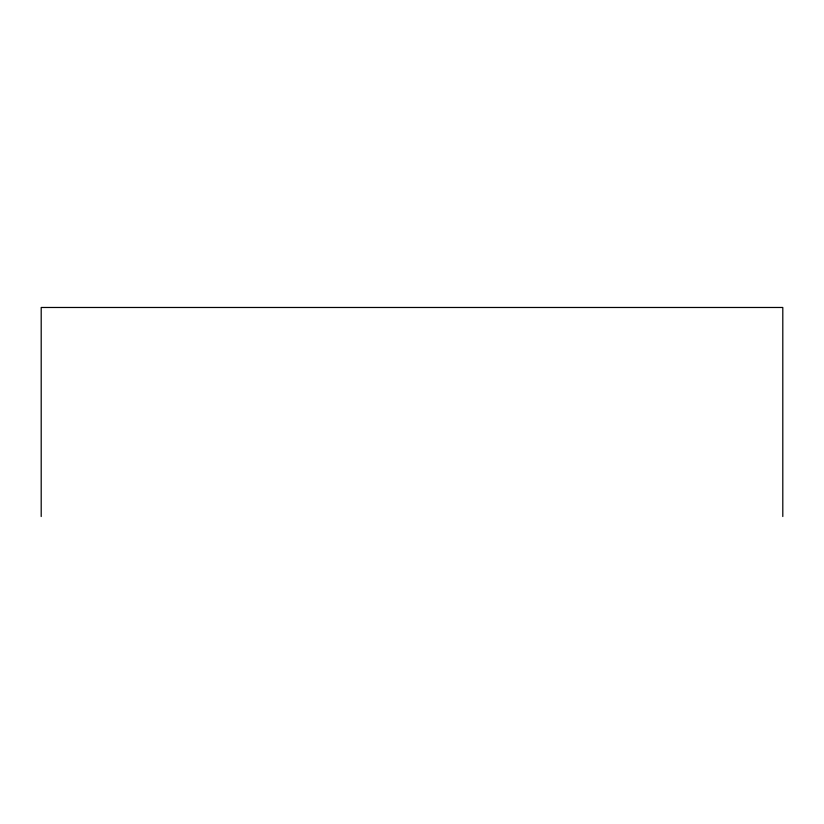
<?xml version="1.0" encoding="UTF-8"?>
<svg xmlns="http://www.w3.org/2000/svg" width="824" height="824" viewBox="0 0 824 824"><rect width="100%" height="100%" fill="white"/><g stroke="black" fill="none" stroke-linecap="round" stroke-linejoin="round"><path stroke-width="1.24" d="M782.8 516.524L782.8 307.476L41.2 307.476L41.2 516.524"/></g></svg>
